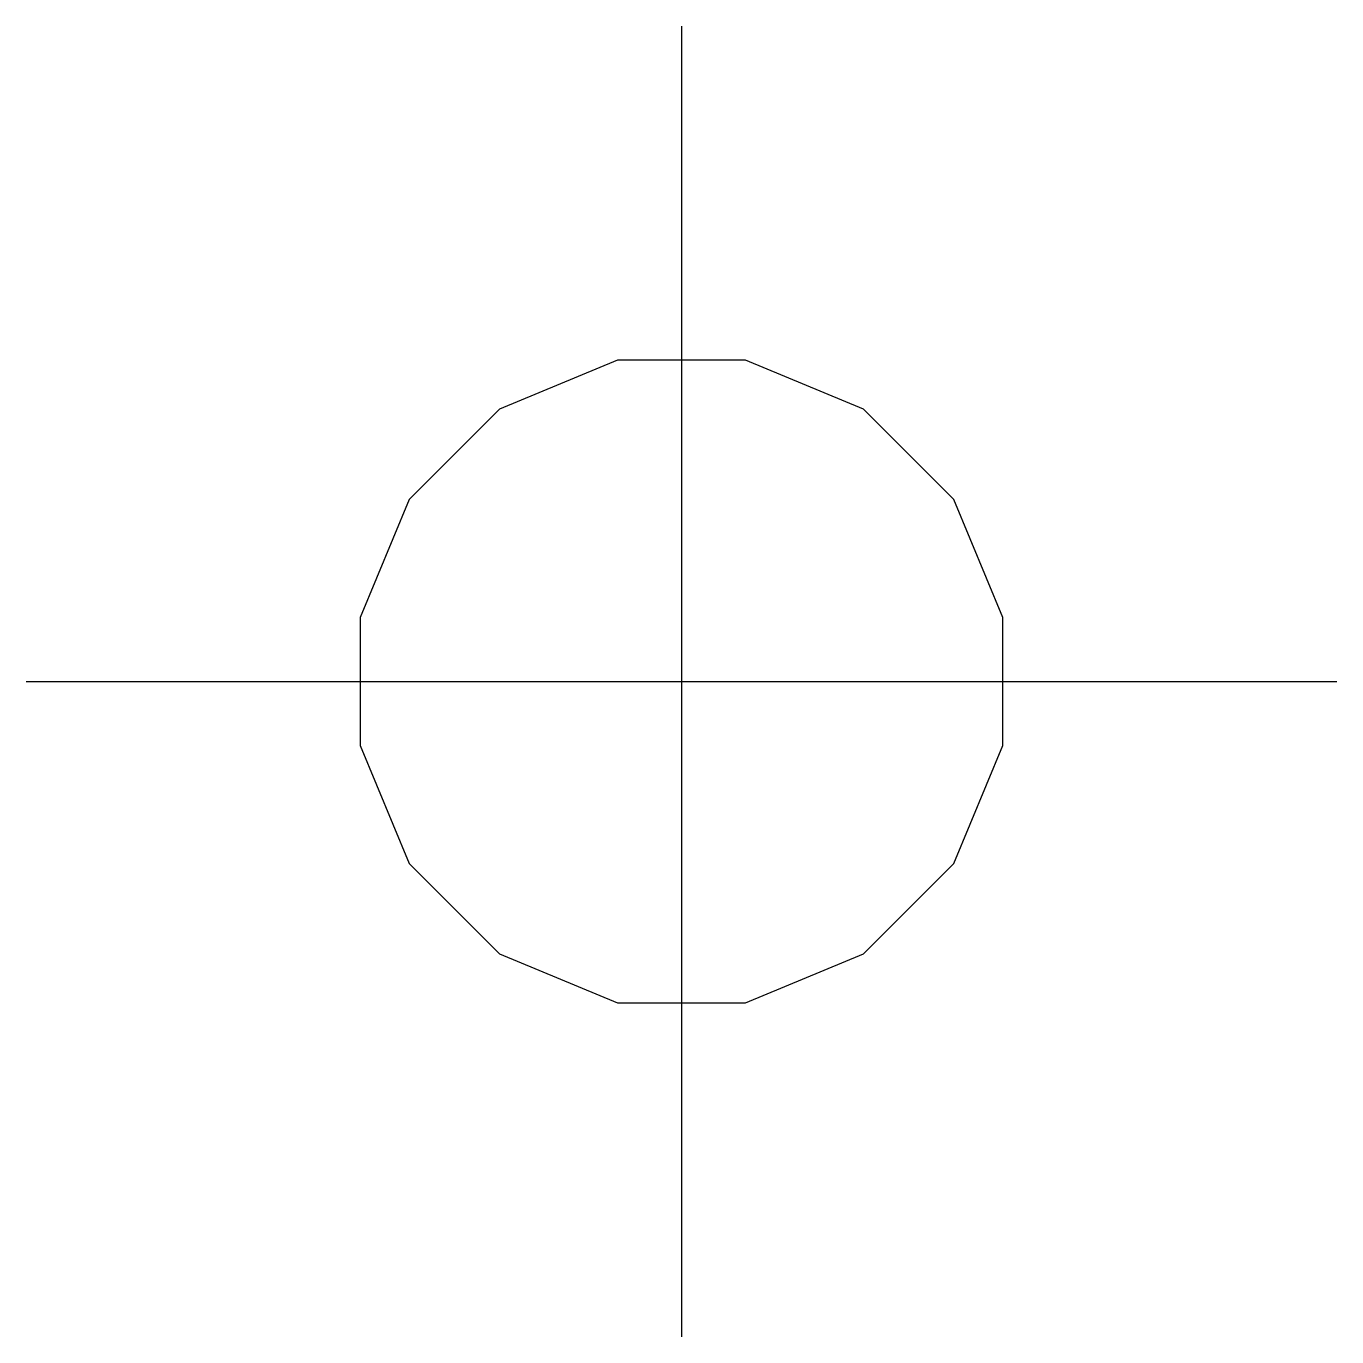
# Model space of a CAD drawing. Header units: inches. Extents: x -0.125 to 0.125, y -0.125 to 0.125.
import ezdxf

# ---------------------------------------------------------------- set-up
doc = ezdxf.new("R2010")
doc.units = ezdxf.units.IN
doc.header["$MEASUREMENT"] = 0
doc.layers.get('Defpoints').update_dxf_attribs({"true_color": 0xff7f7f})

msp = doc.modelspace()

# ---------------------------------------------------------------- linework, layer by layer
at = {"layer": 'Defpoints'}
for p, q in [((0, 0.125), (0, -0.125)), ((-0.125, 0), (0.125, 0)), ((0, 0), (0, 0))]:
    msp.add_line(p, q, dxfattribs=at)
msp.add_lwpolyline([(-0.01219, 0.0613), (-0.03472, 0.05197), (-0.05197, 0.03472), (-0.0613, 0.01219), (-0.0613, -0.01219), (-0.05197, -0.03472), (-0.03472, -0.05197), (-0.01219, -0.0613), (0.01219, -0.0613), (0.03472, -0.05197), (0.05197, -0.03472), (0.0613, -0.01219), (0.0613, 0.01219), (0.05197, 0.03472), (0.03472, 0.05197), (0.01219, 0.0613)], close=True, dxfattribs=at)

doc.saveas('drawing.dxf')
